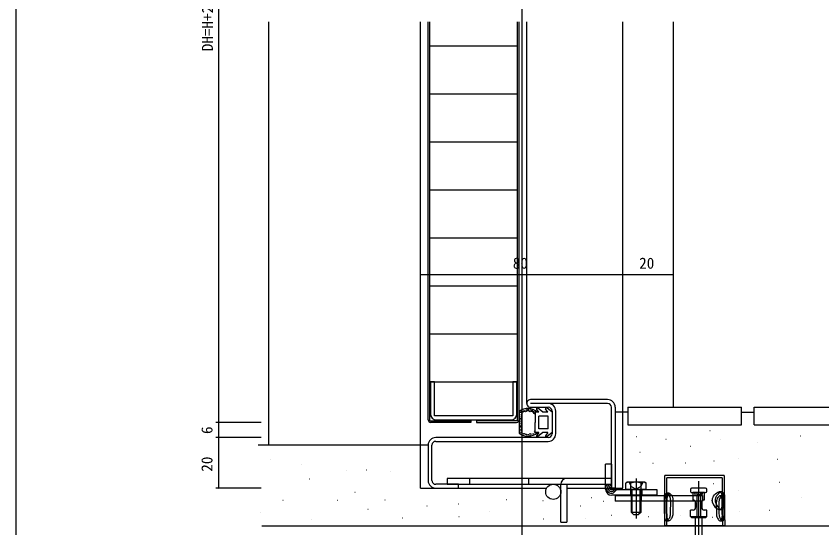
# Model space of a CAD drawing. Units: millimetres, scale not verified. Extents: x -1466 to 567, y -403 to 403.
# Drawn here: x -562.7 to -243.9, y -212.7 to -10.2 of the extents above; entities that cross this region are included whole.
import ezdxf
from ezdxf.enums import TextEntityAlignment as Align

# ---------------------------------------------------------------- set-up
doc = ezdxf.new("R2010")
doc.units = ezdxf.units.MM
doc.header["$LTSCALE"] = 2
for name, color, linetype in [('0-2_YKK_11', 7, 'Continuous'), ('0-3_YKK_12', 2, 'Continuous'), ('0-4_YKK_13', 4, 'Continuous'), ('0-5_YKK_D', 6, 'Continuous'), ('0-6_YKK_ZWAK', 7, 'Continuous'), ('0-7_YSS_K', 3, 'Continuous')]:
    doc.layers.add(name, color=color, linetype=linetype)
doc.styles.add('ＭＳ ゴシック', font='')
doc.styles.get('ＭＳ ゴシック').set_extended_font_data('MS Gothic')

msp = doc.modelspace()

# ---------------------------------------------------------------- linework, layer by layer
at = {"layer": '0-2_YKK_11'}
for p, q in [((-328.7, -162.001), (-359.2, -162.001)), ((-328.7, -163.501), (-359.2, -163.501)), ((-359.2, -165.001), (-352.2, -165.001)), ((-350.7, -166.501), (-350.7, -175.501)), ((-349.2, -175.501), (-349.2, -166.501)), ((-396.3, -170.001), (-367.1, -170.001)), ((-352.2, -177.001), (-396.7, -177.001)), ((-396.7, -178.501), (-352.2, -178.501)), ((-399.7, -180.001), (-399.7, -194.001)), ((-398.2, -194.001), (-398.2, -180.001))]:
    msp.add_line(p, q, dxfattribs=at)
for points in [[(-366.2, -168.401), (-397.2, -168.401), (-397.2, -155.001), (-398.8, -155.001), (-398.8, -167.501)], [(-364.6, -167.501), (-364.6, -155.001), (-366.2, -155.001), (-366.2, -168.401)], [(-325.7, -165.001), (-325.7, -197.001), (-327.2, -197.001), (-327.2, -165.001)], [(-396.7, -197.001), (-387.7, -197.001), (-387.7, -195.501), (-396.7, -195.501)]]:
    msp.add_lwpolyline(points, dxfattribs=at)
for centre, radius, start, end in [((-359.2, -163.501), 1.5, 89.99998, 270.00057), ((-328.7, -165.001), 3, 359.99998, 89.99969), ((-352.2, -166.501), 3, 359.99998, 89.99998), ((-352.2, -166.501), 1.5, 359.99998, 89.99941), ((-328.7, -165.001), 1.5, 359.99998, 89.99998), ((-396.3, -167.501), 2.5, 180.00001, 269.99999), ((-367.1, -167.501), 2.5, 270.00001, 359.99999), ((-396.7, -180.001), 3, 89.99998, 180.00025), ((-396.7, -180.001), 1.5, 89.99998, 179.99996), ((-352.2, -175.501), 1.5, 270, 359.99998), ((-352.2, -175.501), 3, 270, 359.99998), ((-396.7, -194.001), 3, 180.00025, 270), ((-396.7, -194.001), 1.5, 179.99996, 270)]:
    msp.add_arc(centre, radius, start, end, dxfattribs=at)
at = {"layer": '0-3_YKK_12'}
for p, q in [((-362.7, 286.247), (-362.7, -233.482)), ((-360.7, -163.513), (-360.7, -12.501)), ((-302.7, -165.001), (-302.7, -12.501)), ((-402.7, -197.001), (-352.798, -197.001)), ((-344.9, -197.001), (-322.7, -197.001))]:
    msp.add_line(p, q, dxfattribs=at)
for points in [[(-402.7, -197.001), (-402.7, -180.001), (-402.7, -12.501)], [(-322.7, -197.001), (-322.7, -167.001), (-322.7, -12.501)]]:
    msp.add_lwpolyline(points, dxfattribs=at)
at = {"layer": '0-4_YKK_13'}
for p, q in [((-399.7, -170.001), (-399.7, -12.501)), ((-399.1, -170.401), (-399.1, -12.501)), ((-364.3, -170.401), (-364.3, -12.501)), ((-363.7, -170.001), (-363.7, -12.501)), ((-399.1, -22.001), (-364.3, -22.001)), ((-399.1, -41.001), (-364.3, -41.001)), ((-399.1, -60.001), (-364.3, -60.001)), ((-399.1, -79.001), (-364.3, -79.001)), ((-399.1, -98.001), (-364.3, -98.001)), ((-399.1, -117.001), (-364.3, -117.001)), ((-399.1, -136.001), (-364.3, -136.001)), ((-399.1, -155.001), (-364.3, -155.001)), ((-360.505, -165.87), (-360.505, -165.67)), ((-359.968, -165.834), (-359.968, -165.634)), ((-359.217, -165.882), (-359.217, -165.682)), ((-355.919, -167.001), (-356.821, -165.654)), ((-354.3, -167.001), (-356.379, -165.257)), ((-352.319, -167.001), (-353.221, -165.654)), ((-350.7, -167.001), (-352.779, -165.257)), ((-363.7, -166.759), (-363.7, -175.244)), ((-363.666, -167.397), (-363.666, -167.197)), ((-363.404, -166.968), (-363.404, -166.768)), ((-363.292, -168.078), (-363.292, -167.878)), ((-363.22, -168.989), (-363.22, -168.789)), ((-363.006, -167.274), (-363.006, -167.074)), ((-362.903, -167.087), (-362.903, -166.887)), ((-362.827, -168.918), (-362.827, -168.718)), ((-362.795, -166.669), (-362.795, -166.469)), ((-362.7, -174.521), (-362.7, -167.482)), ((-362.557, -167.206), (-362.557, -167.006)), ((-362.318, -166.801), (-362.318, -166.601)), ((-361.782, -166.395), (-361.782, -166.195)), ((-361.4, -166.61), (-361.4, -166.41)), ((-361.066, -166.192), (-361.066, -165.992)), ((-360.648, -166.168), (-360.648, -165.968)), ((-359.825, -166.037), (-359.825, -165.837)), ((-359.324, -166.443), (-359.324, -166.243)), ((-358.803, -166.24), (-358.803, -166.04)), ((-358.24, -166.298), (-358.24, -166.098)), ((-358.064, -166.779), (-358.064, -166.579)), ((-357.736, -167.072), (-357.736, -166.872)), ((-357.4, -167.001), (-357.4, -171.001)), ((-355.919, -167.001), (-357.4, -167.001)), ((-357.36, -166.72), (-357.36, -166.52)), ((-355.9, -173.501), (-355.9, -168.501)), ((-352.319, -167.001), (-354.3, -167.001)), ((-350.7, -167.001), (-350.7, -175.001)), ((-364.3, -170.401), (-380.6, -170.401)), ((-380.6, -170.401), (-380.6, -171.001)), ((-380.6, -171.001), (-364.7, -171.001)), ((-363.381, -171.134), (-363.381, -170.934)), ((-363.309, -170.401), (-363.309, -170.201)), ((-363.202, -172.135), (-363.202, -171.935)), ((-363.166, -169.579), (-363.166, -169.379)), ((-363.023, -170.008), (-363.023, -169.808)), ((-362.97, -170.687), (-362.97, -170.487)), ((-362.97, -171.474), (-362.97, -171.274)), ((-357.4, -175.001), (-357.4, -171.001)), ((-363.547, -174.984), (-363.547, -174.784)), ((-363.399, -173.475), (-363.399, -173.275)), ((-363.345, -172.403), (-363.345, -172.203)), ((-363.202, -174.208), (-363.202, -174.008)), ((-363.131, -173.207), (-363.131, -173.007)), ((-363.113, -172.76), (-363.113, -172.56)), ((-362.998, -174.888), (-362.998, -174.688)), ((-362.916, -173.922), (-362.916, -173.722)), ((-362.915, -175.234), (-362.915, -175.034)), ((-362.617, -175.043), (-362.617, -174.843)), ((-361.71, -175.509), (-361.71, -175.309)), ((-357.466, -175.318), (-357.466, -175.118)), ((-355.919, -175.001), (-357.4, -175.001)), ((-355.919, -175.001), (-356.821, -176.349)), ((-354.3, -175.001), (-356.379, -176.746)), ((-352.2, -173.501), (-355.9, -173.501)), ((-352.319, -175.001), (-354.3, -175.001)), ((-352.319, -175.001), (-353.221, -176.349)), ((-350.7, -175.001), (-352.779, -176.746)), ((-362.175, -175.568), (-362.175, -175.368)), ((-361.698, -175.783), (-361.698, -175.583)), ((-361.471, -175.544), (-361.471, -175.344)), ((-361.102, -175.95), (-361.102, -175.75)), ((-360.97, -175.676), (-360.97, -175.476)), ((-360.708, -176.081), (-360.708, -175.881)), ((-360.517, -175.878), (-360.517, -175.678)), ((-359.945, -176.093), (-359.945, -175.893)), ((-359.921, -175.914), (-359.921, -175.714)), ((-359.396, -175.52), (-359.396, -175.32)), ((-359.312, -176.284), (-359.312, -176.084)), ((-359.229, -175.747), (-359.229, -175.547)), ((-358.897, -175.752), (-358.897, -175.552)), ((-358.475, -175.706), (-358.475, -175.506)), ((-358.088, -175.647), (-358.088, -175.447)), ((-329.5, -197.401), (-329.5, -187.501)), ((-327.2, -187.501), (-329.5, -187.501)), ((-327.2, -187.501), (-327.2, -197.001)), ((-344.9, -193.201), (-392.2, -193.201)), ((-383.2, -195.501), (-383.2, -193.201)), ((-359.9, -195.501), (-359.9, -193.201)), ((-327.2, -193.201), (-344.9, -193.201)), ((-317.45, -193.201), (-317.45, -209.001)), ((-306.157, -206.997), (-306.026, -191.998)), ((-282.575, -191.998), (-306.026, -191.998)), ((-305.357, -206.997), (-305.234, -192.998)), ((-283.366, -192.998), (-305.234, -192.998)), ((-292.71, -194.23), (-292.71, -232.518)), ((-283.366, -192.998), (-283.244, -206.997)), ((-282.575, -191.998), (-282.444, -206.997)), ((-347.2, -210.501), (-347.2, -195.501)), ((-344.9, -195.501), (-344.9, -210.501)), ((-320.95, -194.701), (-321.491, -195.014)), ((-321.491, -197.501), (-321.491, -195.014)), ((-313.409, -197.501), (-321.491, -197.501)), ((-313.95, -194.701), (-320.95, -194.701)), ((-320.142, -194.734), (-319.35, -196.357)), ((-319.7, -197.501), (-319.7, -199.801)), ((-319.471, -197.501), (-319.471, -195.014)), ((-319.35, -196.357), (-317.45, -197.367)), ((-319.018, -206.933), (-319.018, -197.501)), ((-315.55, -196.357), (-317.45, -197.367)), ((-315.882, -206.933), (-315.882, -197.501)), ((-314.743, -194.701), (-315.55, -196.357)), ((-315.429, -197.501), (-315.429, -195.014)), ((-315.2, -197.501), (-315.2, -199.801)), ((-313.95, -194.701), (-313.409, -195.014)), ((-313.409, -197.501), (-313.409, -195.014)), ((-295.96, -197.524), (-295.96, -198.224)), ((-289.96, -197.024), (-295.46, -197.024)), ((-289.46, -198.224), (-289.46, -197.524)), ((-325.7, -199.886), (-325.7, -202.186)), ((-319.45, -199.886), (-319.45, -202.186)), ((-319.05, -202.186), (-319.05, -199.886)), ((-315.85, -199.886), (-315.85, -202.186)), ((-315.45, -199.886), (-315.45, -202.186)), ((-304.472, -198.998), (-305.329, -198.998)), ((-295.46, -198.724), (-289.96, -198.724)), ((-290.46, -198.724), (-294.96, -198.724)), ((-294.96, -198.724), (-294.96, -201.724)), ((-294.01, -199.724), (-294.01, -198.724)), ((-293.46, -198.724), (-293.46, -208.224)), ((-293.46, -199.474), (-291.96, -199.474)), ((-291.96, -198.724), (-291.96, -208.224)), ((-291.41, -199.724), (-291.41, -198.724)), ((-290.46, -198.724), (-290.46, -201.724)), ((-283.632, -198.5), (-284.522, -198.5)), ((-283.261, -200), (-284.12, -200)), ((-305.269, -207.248), (-305.221, -201.748)), ((-303.885, -201.748), (-303.944, -207.248)), ((-294.01, -202.288), (-294.01, -205.16)), ((-293.91, -202.724), (-293.91, -204.724)), ((-291.51, -202.724), (-291.51, -204.724)), ((-291.41, -202.288), (-291.41, -205.16)), ((-290.51, -201.724), (-290.46, -201.724)), ((-285.708, -202.749), (-285.658, -207.249)), ((-284.688, -202.371), (-284.703, -202.75)), ((-319.45, -206.501), (-315.45, -206.501)), ((-319.45, -206.501), (-318.45, -207.501)), ((-315.45, -206.501), (-316.45, -207.501)), ((-306.157, -206.997), (-306.2, -211.998)), ((-305.357, -206.997), (-305.4, -211.998)), ((-295.91, -208.224), (-295.91, -205.724)), ((-294.91, -205.724), (-295.91, -205.724)), ((-284.454, -205.5), (-283.568, -205.5)), ((-283.244, -206.997), (-283.2, -211.998)), ((-282.444, -206.997), (-282.4, -211.998)), ((-318.45, -207.501), (-316.45, -207.501)), ((-305.433, -209.998), (-304.575, -209.998)), ((-295.91, -208.224), (-289.51, -208.224)), ((-295.91, -208.224), (-295.41, -208.724)), ((-290.01, -208.724), (-295.41, -208.724)), ((-294.01, -208.724), (-294.01, -224.856)), ((-291.41, -208.724), (-291.41, -224.856)), ((-289.51, -208.224), (-290.01, -208.724)), ((-284.026, -210), (-283.168, -210)), ((-347.2, -210.501), (-344.9, -210.501)), ((-282.4, -211.998), (-306.2, -211.998))]:
    msp.add_line(p, q, dxfattribs=at)
for points in [[(-357.811, -167.426), (-358.002, -167.032), (-358.23, -166.742), (-358.528, -166.654), (-358.894, -166.74), (-359.279, -166.797), (-359.632, -166.646), (-359.95, -166.4), (-360.25, -166.307), (-360.879, -166.725), (-361.255, -166.783), (-361.648, -166.678), (-361.984, -166.653), (-362.212, -166.89), (-362.413, -167.244), (-362.7, -167.482)], [(-352.2, -173.501), (-352.2, -168.501), (-355.9, -168.501)], [(-399.1, -170.401), (-382.8, -170.401), (-382.8, -171.001), (-398.7, -171.001)], [(-392.2, -193.201), (-392.2, -195.501), (-327.2, -195.501), (-327.2, -193.201)], [(-326.7, -197.501), (-309.2, -197.501), (-309.2, -199.801), (-327.1, -199.801)], [(-315.45, -206.501), (-315.45, -197.501), (-319.45, -197.501), (-319.45, -206.501)], [(-325.7, -199.886), (-291.2, -199.886), (-291.2, -202.186), (-325.7, -202.186)], [(-306.027, -201.748), (-306.018, -201.29), (-306, -200.845), (-305.97, -200.426), (-305.926, -200.044), (-305.865, -199.712), (-305.786, -199.436), (-305.685, -199.225), (-305.563, -199.082), (-305.416, -199.008), (-305.251, -199.006), (-305.059, -199.079), (-304.857, -199.226), (-304.633, -199.462), (-304.415, -199.773), (-304.21, -200.165), (-304.041, -200.625), (-303.952, -200.991), (-303.899, -201.379), (-303.885, -201.748)], [(-304.85, -199.232), (-304.787, -199.141), (-304.642, -199.034), (-304.476, -198.998), (-304.414, -199.002), (-304.185, -199.075), (-303.941, -199.237), (-303.692, -199.481), (-303.45, -199.802), (-303.222, -200.209), (-303.035, -200.686), (-302.946, -201.041), (-302.892, -201.415), (-302.88, -201.748)], [(-287.209, -202.674), (-287.279, -202.285), (-287.296, -201.875), (-287.257, -201.479), (-287.165, -201.087), (-286.991, -200.633), (-286.763, -200.212), (-286.393, -199.699), (-285.981, -199.262), (-285.559, -198.916), (-285.137, -198.663), (-284.921, -198.574), (-284.714, -198.518), (-284.513, -198.5), (-284.324, -198.523), (-284.05, -198.661), (-283.928, -198.783), (-283.82, -198.941), (-283.675, -199.271), (-283.563, -199.7), (-283.491, -200.157), (-283.44, -200.679), (-283.409, -201.223), (-283.392, -201.805), (-283.391, -202.012)], [(-286.035, -202.605), (-286.089, -202.182), (-286.09, -201.74), (-286.036, -201.319), (-285.932, -200.905), (-285.744, -200.424), (-285.505, -199.983), (-285.154, -199.492), (-284.769, -199.084), (-284.387, -198.781), (-284.009, -198.579), (-283.659, -198.5), (-283.494, -198.513), (-283.341, -198.564), (-283.118, -198.742), (-282.933, -199.047), (-282.812, -199.4), (-282.72, -199.845), (-282.66, -200.32), (-282.618, -200.857), (-282.594, -201.412), (-282.582, -202), (-282.584, -202.574), (-282.599, -203.148), (-282.63, -203.674), (-282.684, -204.166), (-282.762, -204.581), (-282.872, -204.934), (-283.012, -205.197), (-283.19, -205.382), (-283.402, -205.481), (-283.65, -205.495), (-283.942, -205.42), (-284.044, -205.368)], [(-283.732, -200.232), (-283.733, -200.23), (-283.863, -200.087), (-284.02, -200.011), (-284.196, -200.006), (-284.404, -200.076), (-284.623, -200.219), (-284.87, -200.453), (-285.112, -200.763), (-285.343, -201.163), (-285.535, -201.633), (-285.631, -201.988), (-285.69, -202.363), (-285.708, -202.749)], [(-284.703, -202.75), (-284.655, -207.25), (-284.629, -207.658), (-284.562, -208.052), (-284.461, -208.421), (-284.332, -208.759), (-284.169, -209.089), (-283.991, -209.372), (-283.774, -209.641), (-283.557, -209.839), (-283.335, -209.966), (-283.132, -209.998), (-282.963, -209.935), (-282.823, -209.778), (-282.721, -209.555), (-282.644, -209.26), (-282.591, -208.922), (-282.555, -208.535), (-282.534, -208.116), (-282.525, -207.673), (-282.524, -207.25), (-282.563, -202.75), (-282.569, -202.389), (-282.586, -201.94), (-282.613, -201.514), (-282.654, -201.124), (-282.71, -200.779), (-282.786, -200.492), (-282.881, -200.267), (-283.012, -200.097), (-283.167, -200.011), (-283.353, -200.011), (-283.558, -200.097), (-283.774, -200.265), (-283.992, -200.508), (-284.214, -200.842), (-284.413, -201.248), (-284.542, -201.608), (-284.638, -202.002), (-284.688, -202.371)], [(-306.075, -207.248), (-306.051, -204.499), (-306.027, -201.748)], [(-302.88, -201.748), (-302.942, -207.248), (-302.97, -207.648), (-303.041, -208.034), (-303.148, -208.393), (-303.284, -208.723), (-303.457, -209.05), (-303.647, -209.332), (-303.884, -209.61), (-304.122, -209.818), (-304.37, -209.956), (-304.598, -209.998), (-304.785, -209.939), (-304.942, -209.785), (-304.955, -209.758)], [(-283.391, -202.012), (-283.389, -202.38), (-283.4, -202.96), (-283.428, -203.498), (-283.478, -204.008), (-283.551, -204.444), (-283.659, -204.823), (-283.796, -205.111), (-283.973, -205.325), (-284.185, -205.453), (-284.436, -205.499), (-284.674, -205.469)], [(-283.33, -207.25), (-283.35, -205), (-283.37, -202.75)], [(-289.51, -208.224), (-289.51, -205.724), (-290.51, -205.724)], [(-303.944, -207.248), (-303.973, -207.681), (-304.036, -208.045), (-304.129, -208.389), (-304.257, -208.732), (-304.405, -209.04), (-304.595, -209.351), (-304.795, -209.606), (-305.023, -209.822), (-305.242, -209.955), (-305.445, -209.997), (-305.624, -209.942), (-305.761, -209.801), (-305.871, -209.576), (-305.948, -209.297), (-306.005, -208.957), (-306.041, -208.578), (-306.064, -208.162), (-306.075, -207.711), (-306.075, -207.248)], [(-285.658, -207.249), (-285.631, -207.644), (-285.569, -207.995), (-285.475, -208.327), (-285.345, -208.663), (-285.192, -208.966), (-284.991, -209.282), (-284.778, -209.546), (-284.528, -209.781), (-284.285, -209.935), (-284.054, -209.998), (-283.85, -209.961), (-283.693, -209.832), (-283.649, -209.756)]]:
    msp.add_lwpolyline(points, dxfattribs=at)
msp.add_circle((-350.2, -198.501), 3, dxfattribs=at)
for centre, radius, start, end in [((-360.2, -171.001), 5.5, 46.65824, 129.51963), ((-356.571, -165.487), 0.3, 49.99756, 213.78886), ((-352.971, -165.487), 0.3, 49.99756, 213.78886), ((-360.2, -171.001), 4.3, 49.37051, 56.2499), ((-398.7, -170.001), 1, 180, 270), ((-364.7, -170.001), 1, 270, 0), ((-360.2, -171.001), 5.5, 230.48036, 313.34175), ((-360.2, -171.001), 4.3, 303.7499, 310.62928), ((-356.571, -176.516), 0.3, 146.21114, 310.00244), ((-352.971, -176.516), 0.3, 146.21114, 310.00244), ((-344.9, -195.501), 2.3, 90, 180), ((-327.1, -197.401), 2.4, 180, 270), ((-326.7, -197.001), 0.5, 180, 270), ((-320.481, -196.49), 1.789, 55.61575, 124.38425), ((-317.45, -201.389), 6.687, 72.41205, 107.58795), ((-314.419, -196.49), 1.789, 55.61575, 124.38425), ((-295.46, -197.524), 0.5, 90.00002, 180.00002), ((-289.96, -197.524), 0.5, 0.00002, 90.00002), ((-299.579, -201.293), 5.66, 158.64451, 184.61109), ((-295.46, -198.224), 0.5, 180.00002, 270.00002), ((-295.01, -199.724), 1, 0.00002, 90.00002), ((-290.41, -199.724), 1, 90.00002, 180.00002), ((-289.96, -198.224), 0.5, 270.00002, 0.00002), ((-288.779, -202.244), 5.433, 354.65696, 21.72736), ((-294.91, -202.724), 1, 0.00002, 90.00002), ((-290.51, -202.724), 1, 90.00002, 180.00002), ((-283.365, -201.734), 3.957, 193.74539, 250.68115), ((-281.863, -201.737), 4.261, 191.7461, 228.60989), ((-294.91, -204.724), 1, 270.00002, 0.00002), ((-290.51, -204.724), 1, 180.00002, 270.00002), ((-283.24, -203.506), 2.028, 224.74818, 246.64167), ((-298.867, -207.721), 6.42, 175.77469, 198.50067), ((-289.398, -207.752), 6.088, 340.78264, 4.73205)]:
    msp.add_arc(centre, radius, start, end, dxfattribs=at)
at = {"layer": '0-5_YKK_D'}
for p, q in [((-482.7, 148.999), (-482.7, -171.001)), ((-402.7, -147.296), (-402.7, -111.517)), ((-322.7, -147.296), (-322.7, -111.517)), ((-322.7, -146.296), (-322.7, -111.517)), ((-302.7, -146), (-302.7, -111.517)), ((-402.7, -112.517), (-322.7, -112.517)), ((-322.7, -112.517), (-302.7, -112.517)), ((-465.7, -171.001), (-483.7, -171.001)), ((-465.7, -171.001), (-483.7, -171.001)), ((-482.7, -171.001), (-482.7, -177.001)), ((-465.7, -177.001), (-483.7, -177.001)), ((-465.7, -177.001), (-483.7, -177.001)), ((-482.7, -177.001), (-482.7, -197.001)), ((-465.7, -197.001), (-483.7, -197.001))]:
    msp.add_line(p, q, dxfattribs=at)
for centre, start, end in [((-402.7, -112.517), 0, 180), ((-402.7, -112.517), 180, 0), ((-322.7, -112.517), 0, 180), ((-322.7, -112.517), 0, 180), ((-322.7, -112.517), 180, 0), ((-322.7, -112.517), 180, 0), ((-302.7, -112.517), 0, 180), ((-302.7, -112.517), 180, 0), ((-482.7, -171.001), 90, 270), ((-482.7, -171.001), 90, 270), ((-482.7, -171.001), 270, 90), ((-482.7, -171.001), 270, 90), ((-482.7, -177.001), 90, 270), ((-482.7, -177.001), 90, 270), ((-482.7, -177.001), 270, 90), ((-482.7, -177.001), 270, 90), ((-482.7, -197.001), 90, 270), ((-482.7, -197.001), 270, 90)]:
    msp.add_arc(centre, 0.106, start, end, dxfattribs=at)
at = {"layer": '0-6_YKK_ZWAK'}
msp.add_line((-562.7, -351), (-562.7, 399), dxfattribs=at)
at = {"layer": '0-7_YSS_K'}
for p, q in [((-462.7, -180.001), (-462.7, -12.501)), ((-320.7, -165.001), (-275.7, -165.001)), ((-320.7, -165.001), (-320.7, -172.001)), ((-275.7, -172.001), (-275.7, -165.001)), ((-270.7, -165.001), (-225.7, -165.001)), ((-270.7, -172.001), (-270.7, -165.001)), ((-320.7, -167.001), (-325.7, -167.001)), ((-320.7, -167.001), (-325.7, -167.001)), ((-275.7, -167.001), (-270.7, -167.001)), ((-320.7, -172.001), (-275.7, -172.001)), ((-270.7, -172.001), (-225.7, -172.001)), ((-288.243, -174.245), (-288.143, -174.245)), ((-317.277, -176.578), (-317.177, -176.578)), ((-305.611, -177.614), (-305.511, -177.614)), ((-284.095, -177.614), (-283.995, -177.614)), ((-252.36, -176.311), (-252.26, -176.311)), ((-399.7, -180.001), (-466.97, -180.001)), ((-296.02, -180.464), (-295.92, -180.464)), ((-269.464, -178.94), (-269.364, -178.94)), ((-315.981, -182.797), (-315.881, -182.797)), ((-461.991, -185.514), (-461.891, -185.514)), ((-449.711, -187.705), (-449.611, -187.705)), ((-310.796, -187.202), (-310.696, -187.202)), ((-297.834, -186.943), (-297.734, -186.943)), ((-286.687, -186.165), (-286.587, -186.165)), ((-277.095, -185.129), (-276.995, -185.129)), ((-261.57, -185.514), (-261.47, -185.514)), ((-432.169, -189.896), (-432.069, -189.896)), ((-424.082, -189.793), (-423.982, -189.793)), ((-414.785, -190.606), (-414.685, -190.606)), ((-446.641, -193.402), (-446.541, -193.402)), ((-286.946, -195.235), (-286.846, -195.235)), ((-260.693, -194.717), (-260.593, -194.717)), ((-428.66, -198.661), (-428.56, -198.661)), ((-335.164, -200.676), (-335.064, -200.676)), ((-276.836, -197.826), (-276.736, -197.826)), ((-457.166, -201.729), (-457.066, -201.729)), ((-435.677, -201.729), (-435.577, -201.729)), ((-416.823, -201.713), (-416.723, -201.713)), ((-387.789, -203.267), (-387.689, -203.267)), ((-368.865, -201.454), (-368.765, -201.454)), ((-354.348, -201.972), (-354.248, -201.972)), ((-330.498, -202.231), (-330.398, -202.231)), ((-251.921, -200.853), (-251.821, -200.853)), ((-465.938, -206.55), (-465.838, -206.55)), ((-423.564, -205.34), (-423.464, -205.34)), ((-400.232, -204.045), (-400.132, -204.045)), ((-375.346, -206.377), (-375.246, -206.377)), ((-339.571, -204.045), (-339.471, -204.045)), ((-276.577, -206.377), (-276.477, -206.377)), ((-264.64, -205.673), (-264.54, -205.673)), ((-445.764, -209.618), (-445.664, -209.618)), ((-409.824, -208.709), (-409.724, -208.709)), ((-387.53, -208.191), (-387.43, -208.191)), ((-354.088, -209.227), (-353.988, -209.227)), ((-337.497, -209.227), (-337.397, -209.227)), ((-327.128, -207.673), (-327.028, -207.673)), ((-312.611, -208.191), (-312.511, -208.191)), ((-312.611, -208.191), (-312.511, -208.191)), ((-299.908, -207.932), (-299.808, -207.932)), ((-287.206, -208.45), (-287.106, -208.45))]:
    msp.add_line(p, q, dxfattribs=at)
msp.add_lwpolyline([(-465.47, -212.001), (-432.7, -211.998), (-272.7, -211.998), (-201.746, -211.998)], dxfattribs=at)
for centre, radius, start, end in [((-327.2, -195.501), 2, 179.99998, 270), ((-327.2, -197.001), 2, 179.99998, 270), ((-327.2, -195.501), 1.333, 179.99998, 270), ((-327.2, -197.001), 1.333, 179.99998, 270), ((-327.2, -195.501), 0.667, 179.99998, 270), ((-327.2, -197.001), 0.667, 179.99998, 270), ((-327.2, -197.001), 2, 270, 0.00002), ((-327.2, -197.001), 1.333, 270, 0.00002), ((-327.2, -197.001), 0.667, 270, 0.00002)]:
    msp.add_arc(centre, radius, start, end, dxfattribs=at)

# ---------------------------------------------------------------- texts
at = {"layer": '0-5_YKK_D', "style": 'ＭＳ ゴシック'}
for s, p in [('DH=H+20', (-483.5, -24.121)), ('6', (-483.7, -175.601)), ('20', (-483.7, -190.521))]:
    msp.add_text(s, height=4.399, rotation=90, dxfattribs=at).set_placement(p, align=Align.BOTTOM_LEFT)
for s, p in [('80', (-366.22, -111.517)), ('20', (-316.22, -111.517))]:
    msp.add_text(s, height=4.399, dxfattribs=at).set_placement(p, align=Align.BOTTOM_LEFT)

doc.saveas('drawing.dxf')
